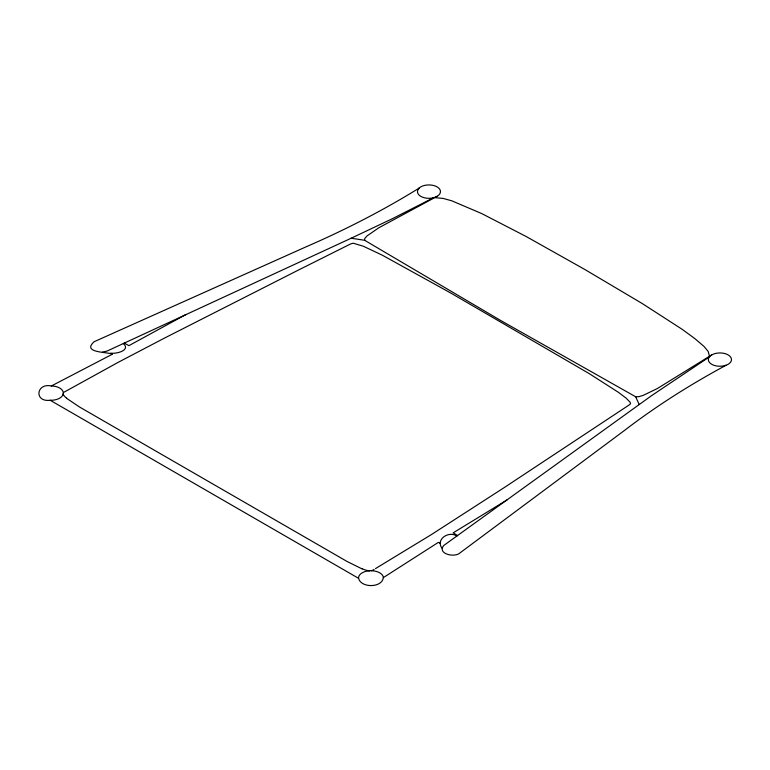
<?xml version="1.0" encoding="UTF-8"?>
<svg xmlns="http://www.w3.org/2000/svg" width="770" height="770" viewBox="0 0 770 770"><rect width="100%" height="100%" fill="white"/><g stroke="black" fill="none" stroke-linecap="round" stroke-linejoin="round"><path stroke-width="1.16" d="M63.313 393.162L63.294 393.143A11.964 6.911 0 0 1 63.246 393.903L63.227 393.971A12.426 7.18 0 0 1 50.166 400.265C33.861 402.344 36.248 382.68 51.349 385.972L112.468 354.171C107.069 351.775 81.639 352.997 94.094 341.745L305.757 246.968C344.864 230.009 382.921 210.547 419.169 188.092M709.516 356.818L651.439 395.742L443.713 545.516C436.888 553.851 454.752 557.961 459.921 552.956L624.085 430.748C656.156 406.098 690.459 384.432 726.062 365.269A11.598 6.699 0 0 0 729.026 355.461A11.598 6.699 0 0 0 711.759 354.893L657.416 388.503L643.412 395.28L638.84 396.675L635.664 396.762L500.769 320.551L364.624 240.278L351.159 238.238L106.982 351.101L102.429 352.121M364.624 240.278L364.778 238.45L367.184 235.803L378.927 227.718L437.091 196.321A11.598 6.699 0 0 0 436.157 186.379A11.598 6.699 0 0 0 419.111 188.063M63.997 392.209L118.378 362.227L164.963 337.847L298.481 270.029L350.735 243.888L353.238 243.214L363.151 246.159L382.353 255.207L450.719 293.004L589.031 373.498L618.358 392.286L626.097 398.119L630.12 402.229L630.553 403.769L628.917 405.126L504.081 487.68L431.335 534.63L375.49 568.597M507.189 499.846L453.155 532.859L457.592 535.545M374.095 569.415L372.536 570.31M351.159 238.238L392.267 218.757L433.818 197.64M186.071 314.449L128.898 345.653L124.249 343.093M433.674 197.717L433.703 197.707A12.233 7.065 0 0 0 437.081 196.312M371.631 570.609L371.121 570.724A12.426 7.18 0 0 1 383.383 577.635M371.015 570.714L370.861 570.724A11.964 6.911 0 0 0 369.581 570.763L369.456 570.772A12.426 7.18 0 0 0 358.56 578.318L50.166 400.256M110.639 353.103C115.962 354.171 131.169 350.389 123.344 343.516M435.194 197.678L443.164 198.429L451.798 200.816L481.683 213.56L526.074 236.467L584.95 269.558L642.267 303.553L681.951 329.175L694.771 338.531L704.011 346.433L708.159 351.418L709.449 356.019M362.064 568.895L347.087 561.494L79.657 407.089L66.48 398.244M456.86 536.064C448.977 530.52 435.358 539.298 441.98 548.192M440.248 543.399L438.409 542.35L383.316 577.635C382.132 588.02 360.918 588.174 358.579 578.309M635.664 396.762L639.196 404.539M726.004 365.221A11.502 6.641 0 0 1 712.298 364.633A11.502 6.641 0 0 1 709.343 356.885A12.233 7.065 0 0 1 711.817 354.931M51.349 385.934A12.426 7.18 0 0 1 63.323 392.989M433.693 197.746A11.502 6.641 0 0 1 420.266 196.032A11.502 6.641 0 0 1 419.265 188.121M66.663 398.157A20.039 11.569 0 0 1 62.986 393.951M369.494 570.916A20.039 11.569 0 0 1 362.208 568.789"/></g></svg>
